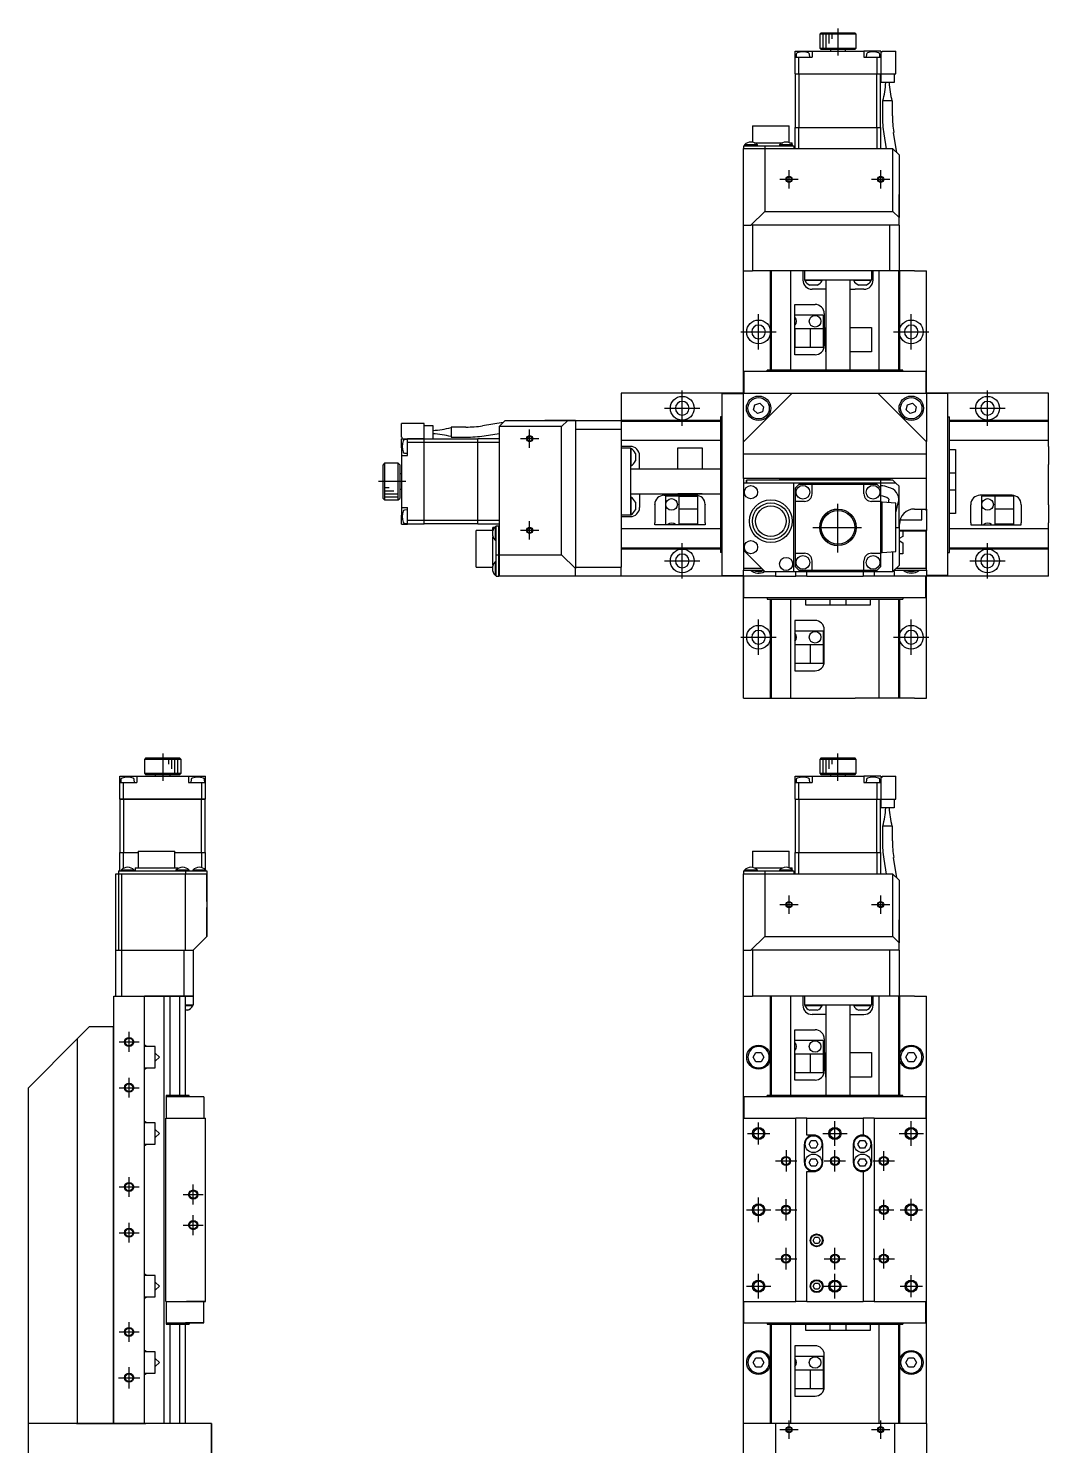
# Model space of a CAD drawing. Extents: x -1 to 927, y -8 to 772.
# Drawn here: x 118 to 452.2, y 307.8 to 772 of the extents above; entities that cross this region are included whole.
import ezdxf

# ---------------------------------------------------------------- set-up
doc = ezdxf.new("R2010")
doc.units = 0
doc.header["$LTSCALE"] = 0.5
doc.linetypes.add('CENTER', pattern=[50.8, 31.75, -6.35, 6.35, -6.35])
for name, color, linetype in [('MSM_CENTER', 1, 'CENTER'), ('MSM_CONTINUOUS', 7, 'CONTINUOUS'), ('MSM_NARROW', 5, 'CONTINUOUS')]:
    doc.layers.add(name, color=color, linetype=linetype)

msp = doc.modelspace()

# ---------------------------------------------------------------- linework, layer by layer
at = {"layer": 'MSM_CENTER'}
for p, q in [((383.17, 772.04), (383.17, 763.14)), ((367.17, 719.59), (367.17, 725.59)), ((397.17, 719.59), (397.17, 725.59)), ((364.17, 722.59), (370.17, 722.59)), ((394.17, 722.59), (400.17, 722.59)), ((357.17, 666.79), (357.17, 678.39)), ((407.17, 666.79), (407.17, 678.39)), ((351.37, 672.59), (362.97, 672.59)), ((401.37, 672.59), (412.97, 672.59)), ((332.17, 641.79), (332.17, 653.39)), ((432.17, 641.79), (432.17, 653.39)), ((326.37, 647.59), (337.97, 647.59)), ((426.37, 647.59), (437.97, 647.59)), ((285.17, 637.59), (279.17, 637.59)), ((282.17, 634.59), (282.17, 640.59)), ((241.62, 623.59), (232.72, 623.59)), ((383.17, 600.39), (383.17, 616.79)), ((282.17, 604.59), (282.17, 610.59)), ((374.97, 608.59), (391.37, 608.59)), ((285.17, 607.59), (279.17, 607.59)), ((332.17, 591.79), (332.17, 603.39)), ((432.17, 591.79), (432.17, 603.39)), ((326.37, 597.59), (337.97, 597.59)), ((426.37, 597.59), (437.97, 597.59)), ((357.17, 566.79), (357.17, 578.39)), ((407.17, 566.79), (407.17, 578.39)), ((351.37, 572.59), (362.97, 572.59)), ((401.37, 572.59), (412.97, 572.59)), ((162, 534.49), (162, 525.59)), ((383.17, 525.59), (383.17, 534.49)), ((367.17, 482.04), (367.17, 488.04)), ((397.17, 482.04), (397.17, 488.04)), ((364.17, 485.04), (370.17, 485.04)), ((394.17, 485.04), (400.17, 485.04)), ((151, 436.79), (151, 443.29)), ((147.75, 440.04), (154.25, 440.04)), ((151, 421.79), (151, 428.29)), ((147.75, 425.04), (154.25, 425.04)), ((357.17, 406.39), (357.17, 413.69)), ((382.17, 406.04), (382.17, 414.04)), ((407.17, 406.04), (407.17, 414.04)), ((353.52, 410.04), (360.82, 410.04)), ((378.17, 410.04), (386.17, 410.04)), ((403.17, 410.04), (411.17, 410.04)), ((366.17, 404.54), (366.17, 397.54)), ((382.17, 397.54), (382.17, 404.54)), ((398.17, 397.79), (398.17, 404.29)), ((362.67, 401.04), (369.67, 401.04)), ((378.67, 401.04), (385.67, 401.04)), ((394.67, 401.04), (401.67, 401.04)), ((151, 389.29), (151, 395.79)), ((147.75, 392.54), (154.25, 392.54)), ((168.75, 390.04), (175.25, 390.04)), ((172, 386.79), (172, 393.29)), ((357.17, 381.04), (357.17, 389.04)), ((366.17, 381.54), (366.17, 388.54)), ((398.17, 381.79), (398.17, 388.29)), ((407.17, 381.39), (407.17, 388.69)), ((151, 374.29), (151, 380.79)), ((172, 376.79), (172, 383.29)), ((353.17, 385.04), (361.17, 385.04)), ((362.67, 385.04), (369.67, 385.04)), ((394.92, 385.04), (401.42, 385.04)), ((403.52, 385.04), (410.82, 385.04)), ((147.75, 377.54), (154.25, 377.54)), ((168.75, 380.04), (175.25, 380.04)), ((366.17, 365.54), (366.17, 372.54)), ((382.17, 365.54), (382.17, 372.54)), ((398.17, 365.79), (398.17, 372.29)), ((362.67, 369.04), (369.67, 369.04)), ((378.67, 369.04), (385.67, 369.04)), ((394.67, 369.04), (401.67, 369.04)), ((357.17, 356.04), (357.17, 364.04)), ((382.17, 356.04), (382.17, 364.04)), ((407.17, 356.39), (407.17, 363.69)), ((353.17, 360.04), (361.17, 360.04)), ((378.17, 360.04), (386.17, 360.04)), ((403.52, 360.04), (410.82, 360.04)), ((151, 341.79), (151, 348.29)), ((147.75, 345.04), (154.25, 345.04)), ((147.5, 330.04), (154.5, 330.04)), ((151, 326.54), (151, 333.54)), ((367.17, 310.04), (367.17, 316.04)), ((397.17, 310.04), (397.17, 316.04)), ((364.17, 313.04), (370.17, 313.04)), ((394.17, 313.04), (400.17, 313.04))]:
    msp.add_line(p, q, dxfattribs=at)
at = {"layer": 'MSM_CONTINUOUS'}
for p, q in [((377.67, 770.59), (377.17, 770.09)), ((389.17, 770.09), (377.17, 770.09)), ((377.17, 770.09), (377.17, 765.59)), ((377.67, 770.59), (388.67, 770.59)), ((389.17, 770.09), (388.67, 770.59)), ((389.17, 765.59), (389.17, 770.09)), ((369.17, 757.09), (369.17, 764.59)), ((369.17, 764.59), (374.67, 764.59)), ((369.17, 762.59), (374.67, 762.59)), ((369.5, 763.57), (369.42, 762.59)), ((370.37, 757.09), (370.37, 762.59)), ((373.92, 762.59), (373.83, 763.57)), ((374.67, 764.59), (374.67, 762.59)), ((374.67, 764.59), (391.67, 764.59)), ((377.17, 765.59), (389.17, 765.59)), ((377.17, 765.59), (377.67, 765.09)), ((388.67, 765.09), (377.67, 765.09)), ((380.67, 765.09), (380.67, 764.59)), ((385.67, 764.59), (385.67, 765.09)), ((388.67, 765.09), (389.17, 765.59)), ((391.67, 764.59), (391.67, 762.59)), ((397.17, 764.59), (391.67, 764.59)), ((391.67, 762.59), (397.17, 762.59)), ((392.5, 763.57), (392.42, 762.59)), ((395.97, 757.09), (395.97, 762.59)), ((396.92, 762.59), (396.83, 763.57)), ((397.17, 764.59), (397.17, 754.29)), ((397.17, 764.29), (397.67, 764.29)), ((397.67, 764.59), (397.67, 764.29)), ((397.67, 764.59), (402.17, 764.59)), ((402.17, 757.09), (402.17, 764.59)), ((369.17, 757.09), (370.37, 757.09)), ((369.27, 739.59), (369.27, 757.09)), ((370.37, 757.09), (395.97, 757.09)), ((370.41, 739.59), (370.41, 757.09)), ((395.92, 739.59), (395.92, 757.09)), ((395.97, 757.09), (402.17, 757.09)), ((397.07, 739.59), (397.07, 757.09)), ((401.57, 757.09), (401.57, 754.29)), ((401.57, 754.29), (397.17, 754.29)), ((401.02, 748.29), (397.72, 748.29)), ((397.72, 748.29), (397.72, 743.42)), ((401.02, 743.42), (401.02, 748.29)), ((355.17, 740.09), (367.17, 740.09)), ((355.17, 740.09), (355.17, 734.74)), ((367.17, 734.61), (367.17, 740.09)), ((369.17, 732.59), (369.17, 739.59)), ((369.17, 739.59), (370.37, 739.59)), ((370.37, 732.59), (370.37, 739.59)), ((370.37, 739.59), (395.97, 739.59)), ((395.97, 732.59), (395.97, 739.59)), ((395.97, 739.59), (397.17, 739.59)), ((397.17, 732.69), (397.17, 739.59)), ((352.17, 733.59), (352.17, 732.69)), ((352.17, 733.59), (359.17, 733.59)), ((356.82, 733.88), (352.52, 733.88)), ((352.52, 733.88), (352.52, 733.59)), ((355.74, 734.59), (365.09, 734.59)), ((356.82, 733.59), (356.82, 733.88)), ((359.17, 733.59), (368.67, 733.59)), ((359.17, 733.59), (359.17, 732.69)), ((368.32, 733.88), (364.02, 733.88)), ((364.02, 733.88), (364.02, 733.59)), ((367.24, 734.59), (368.17, 734.59)), ((368.17, 734.02), (368.17, 734.59)), ((368.32, 733.59), (368.32, 733.88)), ((368.67, 733.59), (368.67, 732.69)), ((398.14, 737.45), (398.91, 732.59)), ((402.46, 731.29), (401.4, 737.97)), ((352.27, 732.59), (352.17, 732.69)), ((352.17, 732.69), (359.17, 732.69)), ((352.17, 707.59), (352.17, 732.59)), ((359.17, 732.59), (352.17, 732.59)), ((359.17, 732.69), (368.67, 732.69)), ((359.21, 732.59), (359.17, 732.69)), ((359.17, 732.59), (359.17, 712.09)), ((401.17, 732.59), (359.17, 732.59)), ((368.67, 732.69), (368.57, 732.59)), ((397.17, 732.69), (397.07, 732.59)), ((403.17, 730.59), (401.17, 732.59)), ((401.17, 712.09), (401.17, 732.59)), ((403.17, 730.59), (403.17, 710.09)), ((403.17, 730.59), (403.17, 717.59)), ((403.17, 707.59), (403.17, 717.59)), ((354.67, 707.59), (359.17, 712.09)), ((359.17, 712.09), (401.17, 712.09)), ((401.17, 712.09), (403.17, 710.09)), ((352.17, 692.59), (352.17, 707.59)), ((352.17, 707.59), (354.67, 707.59)), ((383.17, 707.59), (354.67, 707.59)), ((383.17, 707.59), (355.17, 707.59)), ((355.17, 707.59), (355.17, 692.59)), ((403.17, 707.59), (383.17, 707.59)), ((400.17, 707.59), (383.17, 707.59)), ((400.17, 692.59), (400.17, 707.59)), ((403.17, 707.59), (403.17, 692.59)), ((352.17, 652.59), (352.17, 692.59)), ((352.17, 692.59), (355.17, 692.59)), ((400.17, 692.59), (355.17, 692.59)), ((361.07, 660.09), (361.07, 692.59)), ((361.37, 660.09), (361.37, 692.59)), ((367.72, 660.09), (367.72, 692.59)), ((371.67, 692.59), (371.67, 689.59)), ((372.17, 692.59), (372.17, 689.59)), ((394.17, 692.59), (394.17, 689.59)), ((394.67, 689.59), (394.67, 692.59)), ((396.61, 660.09), (396.61, 692.59)), ((408.27, 692.59), (400.17, 692.59)), ((402.97, 692.59), (402.97, 660.09)), ((403.27, 692.59), (403.27, 660.09)), ((408.27, 692.59), (412.17, 692.59)), ((412.17, 652.59), (412.17, 692.59)), ((394.17, 689.59), (372.17, 689.59)), ((372.32, 689.59), (372.32, 689.39)), ((378.02, 689.39), (372.32, 689.39)), ((376.39, 687.94), (373.95, 687.94)), ((378.02, 689.39), (378.02, 689.59)), ((379.17, 689.59), (379.17, 660.09)), ((387.17, 660.09), (387.17, 689.59)), ((388.32, 689.59), (388.32, 689.39)), ((394.02, 689.39), (388.32, 689.39)), ((392.39, 687.94), (389.95, 687.94)), ((394.02, 689.39), (394.02, 689.59)), ((379.17, 686.59), (374.67, 686.59)), ((387.17, 686.59), (388.76, 686.59)), ((391.67, 686.59), (388.76, 686.59)), ((369.04, 681.59), (375.67, 681.59)), ((369.04, 665.09), (369.04, 681.59)), ((378.37, 678.09), (369.04, 678.09)), ((378.37, 678.09), (378.37, 667.59)), ((378.67, 678.59), (378.67, 668.09)), ((378.37, 673.59), (369.04, 673.59)), ((369.17, 667.59), (369.17, 673.59)), ((374.17, 667.59), (374.17, 673.59)), ((379.17, 666.09), (379.17, 674.09)), ((387.17, 674.09), (394.17, 674.09)), ((394.17, 674.09), (394.17, 666.09)), ((369.04, 667.59), (378.37, 667.59)), ((375.67, 665.09), (369.04, 665.09)), ((394.17, 666.09), (387.17, 666.09)), ((352.37, 659.59), (352.37, 652.59)), ((411.97, 659.59), (352.37, 659.59)), ((404.37, 660.09), (359.97, 660.09)), ((359.97, 659.59), (359.97, 660.09)), ((404.37, 659.59), (404.37, 660.09)), ((411.97, 659.59), (411.97, 652.59)), ((312.17, 652.59), (312.17, 640.59)), ((352.17, 652.59), (312.17, 652.59)), ((345.17, 652.39), (345.17, 592.79)), ((345.17, 652.39), (352.17, 652.39)), ((352.17, 636.59), (368.17, 652.59)), ((352.17, 636.79), (352.17, 652.59)), ((352.17, 652.59), (368.17, 652.59)), ((368.17, 652.59), (396.17, 652.59)), ((396.17, 652.59), (412.17, 636.59)), ((396.17, 652.59), (412.17, 652.59)), ((412.17, 652.59), (412.17, 636.69)), ((452.17, 652.59), (412.17, 652.59)), ((419.17, 652.39), (412.17, 652.39)), ((419.17, 592.79), (419.17, 652.39)), ((452.17, 635.09), (452.17, 652.59)), ((355.51, 647.09), (355.9, 648.77)), ((356.77, 645.9), (355.51, 647.09)), ((355.9, 648.77), (357.56, 649.27)), ((358.43, 646.4), (356.77, 645.9)), ((357.56, 649.27), (358.82, 648.09)), ((358.82, 648.09), (358.43, 646.4)), ((405.51, 647.09), (405.9, 648.77)), ((406.77, 645.9), (405.51, 647.09)), ((405.9, 648.77), (407.56, 649.27)), ((408.43, 646.4), (406.77, 645.9)), ((407.56, 649.27), (408.82, 648.09)), ((408.82, 648.09), (408.43, 646.4)), ((247.67, 642.59), (240.17, 642.59)), ((240.17, 638.09), (240.17, 642.59)), ((247.67, 642.59), (240.17, 642.59)), ((247.67, 636.39), (247.67, 642.59)), ((247.67, 641.99), (250.47, 641.99)), ((250.47, 641.99), (250.47, 637.59)), ((256.47, 641.44), (256.47, 638.14)), ((261.33, 641.44), (256.47, 641.44)), ((273.46, 642.88), (266.78, 641.82)), ((274.17, 643.59), (272.17, 641.59)), ((292.67, 641.59), (272.17, 641.59)), ((272.17, 641.59), (272.17, 599.59)), ((274.17, 643.59), (294.67, 643.59)), ((274.17, 643.59), (287.17, 643.59)), ((297.17, 643.59), (287.17, 643.59)), ((292.67, 641.59), (294.67, 643.59)), ((292.67, 599.59), (292.67, 641.59)), ((294.67, 643.59), (297.17, 643.59)), ((297.17, 643.59), (297.17, 623.59)), ((297.17, 643.59), (312.17, 643.59)), ((312.17, 643.69), (344.67, 643.69)), ((312.17, 643.39), (344.67, 643.39)), ((344.67, 644.79), (344.67, 600.39)), ((345.17, 644.79), (344.67, 644.79)), ((419.17, 644.79), (419.67, 644.79)), ((419.67, 600.39), (419.67, 644.79)), ((419.67, 643.69), (452.17, 643.69)), ((419.67, 643.39), (452.17, 643.39)), ((240.17, 638.09), (240.47, 638.09)), ((240.17, 637.59), (247.67, 637.59)), ((240.17, 634.59), (240.17, 637.59)), ((240.47, 637.59), (240.47, 638.09)), ((242.17, 637.34), (241.18, 637.25)), ((247.67, 637.59), (242.17, 637.59)), ((242.17, 636.39), (242.17, 637.59)), ((247.67, 636.39), (242.17, 636.39)), ((242.17, 632.09), (242.17, 636.39)), ((247.67, 637.59), (250.47, 637.59)), ((265.17, 637.49), (247.67, 637.49)), ((265.17, 637.49), (247.67, 637.49)), ((247.67, 610.79), (247.67, 636.39)), ((265.17, 636.34), (247.67, 636.34)), ((256.47, 638.14), (261.33, 638.14)), ((272.07, 637.59), (265.17, 637.59)), ((265.17, 636.39), (265.17, 637.59)), ((272.07, 637.59), (265.17, 637.59)), ((272.17, 636.39), (265.17, 636.39)), ((265.17, 610.79), (265.17, 636.39)), ((267.3, 638.56), (272.17, 639.33)), ((272.17, 637.49), (272.07, 637.59)), ((272.07, 637.59), (272.17, 637.49)), ((297.17, 640.59), (297.17, 623.59)), ((312.17, 640.59), (297.17, 640.59)), ((312.17, 640.59), (312.17, 595.59)), ((344.67, 637.03), (312.17, 637.03)), ((352.17, 636.79), (352.27, 636.79)), ((352.17, 624.59), (352.17, 636.79)), ((352.27, 636.79), (352.27, 636.69)), ((412.17, 636.69), (412.07, 636.69)), ((412.17, 624.59), (412.17, 636.69)), ((452.17, 637.03), (419.67, 637.03)), ((240.17, 634.59), (240.17, 632.09)), ((240.17, 632.09), (242.17, 632.09)), ((240.17, 632.09), (240.17, 612.59)), ((241.18, 632.92), (242.17, 632.84)), ((315.17, 635.09), (312.17, 635.09)), ((312.17, 634.59), (315.17, 634.59)), ((315.17, 634.59), (315.17, 612.59)), ((315.37, 634.44), (315.17, 634.44)), ((315.37, 634.44), (315.37, 628.74)), ((316.82, 632.81), (316.82, 630.37)), ((318.17, 627.59), (318.17, 632.09)), ((330.67, 634.59), (338.67, 634.59)), ((330.67, 627.59), (330.67, 634.59)), ((338.67, 634.59), (338.67, 627.59)), ((412.17, 632.59), (352.17, 632.59)), ((419.67, 634.09), (421.67, 634.09)), ((421.67, 634.09), (421.67, 626.29)), ((452.17, 635.09), (452.17, 629.18)), ((234.67, 629.59), (234.17, 629.09)), ((234.17, 618.09), (234.17, 629.09)), ((239.17, 629.59), (234.67, 629.59)), ((234.67, 629.59), (234.67, 617.59)), ((239.67, 629.09), (239.17, 629.59)), ((239.17, 617.59), (239.17, 629.59)), ((239.67, 629.09), (239.67, 618.09)), ((315.17, 628.74), (315.37, 628.74)), ((344.67, 627.59), (315.17, 627.59)), ((452.17, 615.99), (452.17, 629.18)), ((240.17, 626.09), (239.67, 626.09)), ((297.17, 623.59), (297.17, 595.09)), ((297.17, 623.59), (297.17, 595.59)), ((352.17, 624.69), (352.27, 624.59)), ((352.17, 624.59), (352.17, 623.09)), ((412.17, 624.59), (352.17, 624.59)), ((352.17, 624.59), (352.17, 623.09)), ((352.17, 623.09), (352.17, 601.09)), ((402.17, 623.09), (352.17, 623.09)), ((353.17, 624.09), (353.17, 623.09)), ((353.17, 623.09), (353.17, 624.09)), ((401.17, 624.09), (353.17, 624.09)), ((353.17, 623.19), (397.17, 623.19)), ((364.17, 624.29), (364.17, 624.59)), ((400.17, 624.29), (364.17, 624.29)), ((368.67, 594.09), (368.67, 623.09)), ((370.37, 622.59), (369.17, 621.39)), ((395.97, 622.59), (370.37, 622.59)), ((374.67, 619.59), (374.67, 622.59)), ((391.67, 619.59), (391.67, 622.59)), ((397.17, 621.39), (395.97, 622.59)), ((397.17, 623.19), (397.07, 623.09)), ((397.17, 623.19), (397.17, 624.09)), ((397.17, 621.39), (397.17, 623.09)), ((400.17, 624.59), (400.17, 624.29)), ((400.17, 624.59), (400.17, 624.29)), ((402.17, 623.09), (401.17, 624.09)), ((403.17, 622.09), (402.17, 623.09)), ((403.17, 608.59), (403.17, 622.09)), ((412.07, 624.59), (412.17, 624.69)), ((412.17, 614.59), (412.17, 624.59)), ((421.67, 626.29), (419.67, 626.29)), ((421.67, 626.29), (421.67, 613.09)), ((234.17, 618.09), (234.67, 617.59)), ((234.67, 617.59), (239.17, 617.59)), ((239.17, 617.59), (239.67, 618.09)), ((239.67, 621.09), (240.17, 621.09)), ((315.17, 619.59), (344.67, 619.59)), ((315.37, 618.44), (315.17, 618.44)), ((315.37, 618.44), (315.37, 612.74)), ((318.17, 619.59), (318.17, 615.09)), ((326.17, 619.09), (336.67, 619.09)), ((326.67, 618.79), (326.67, 609.46)), ((331.17, 618.79), (326.67, 618.79)), ((338.67, 619.59), (330.67, 619.59)), ((331.17, 614.59), (331.17, 618.79)), ((331.17, 618.79), (337.17, 618.79)), ((337.17, 618.79), (337.17, 614.59)), ((369.17, 621.39), (369.17, 595.79)), ((397.17, 595.79), (397.17, 621.39)), ((399.82, 617.79), (399.56, 616.67)), ((399.7, 617.95), (399.78, 617.85)), ((399.78, 617.85), (399.82, 617.78)), ((419.67, 620.88), (421.67, 620.88)), ((440.17, 619.09), (429.67, 619.09)), ((430.17, 618.79), (430.17, 609.46)), ((440.67, 618.79), (430.17, 618.79)), ((434.67, 614.59), (434.67, 618.79)), ((440.67, 618.79), (440.67, 614.59)), ((240.17, 615.09), (242.17, 615.09)), ((242.17, 614.34), (241.18, 614.25)), ((242.17, 610.79), (242.17, 615.09)), ((316.82, 616.81), (316.82, 614.37)), ((323.17, 615.99), (323.17, 616.09)), ((323.17, 615.99), (323.17, 610.09)), ((337.17, 614.59), (331.17, 614.59)), ((331.17, 609.59), (331.17, 614.59)), ((337.17, 614.59), (337.17, 609.59)), ((339.67, 616.09), (339.67, 615.99)), ((339.67, 610.09), (339.67, 615.99)), ((372.17, 617.09), (369.17, 617.09)), ((397.17, 617.09), (394.17, 617.09)), ((397.67, 616.8), (397.17, 616.84)), ((397.67, 600.37), (397.67, 616.8)), ((402.17, 616.49), (397.67, 616.8)), ((402.17, 613.32), (403.03, 617.04)), ((402.17, 600.69), (402.17, 616.49)), ((408.27, 614.59), (412.17, 614.59)), ((410.67, 611.09), (410.67, 614.59)), ((412.07, 614.09), (412.07, 614.59)), ((412.17, 614.09), (412.07, 614.09)), ((412.17, 614.59), (412.17, 607.59)), ((421.67, 613.09), (419.67, 613.09)), ((426.67, 616.09), (426.67, 615.99)), ((426.67, 610.09), (426.67, 615.99)), ((440.67, 614.59), (434.67, 614.59)), ((434.67, 609.59), (434.67, 614.59)), ((440.67, 614.59), (440.67, 609.59)), ((443.17, 615.99), (443.17, 616.09)), ((443.17, 615.99), (443.17, 610.09)), ((452.17, 615.99), (452.17, 610.09)), ((240.17, 609.59), (240.17, 612.59)), ((240.17, 609.59), (242.17, 609.59)), ((241.18, 609.92), (242.17, 609.84)), ((242.17, 609.59), (242.17, 610.79)), ((247.67, 610.79), (242.17, 610.79)), ((247.67, 609.59), (242.17, 609.59)), ((265.17, 610.83), (247.67, 610.83)), ((247.67, 609.59), (247.67, 610.79)), ((265.17, 609.69), (247.67, 609.69)), ((265.17, 609.59), (265.17, 610.79)), ((272.17, 610.79), (265.17, 610.79)), ((272.17, 609.59), (265.17, 609.59)), ((270.17, 607.66), (270.17, 608.59)), ((270.73, 608.59), (270.17, 608.59)), ((271.17, 608.74), (270.87, 608.74)), ((270.87, 608.74), (270.87, 604.44)), ((271.17, 592.59), (271.17, 609.09)), ((271.17, 609.09), (272.07, 609.09)), ((271.17, 609.09), (272.07, 609.09)), ((272.07, 592.59), (272.07, 609.09)), ((272.07, 609.09), (272.17, 608.99)), ((272.17, 608.99), (272.07, 609.09)), ((315.17, 612.59), (312.17, 612.59)), ((312.17, 612.09), (315.17, 612.09)), ((315.17, 612.74), (315.37, 612.74)), ((323.17, 609.46), (323.17, 610.09)), ((339.67, 609.46), (323.17, 609.46)), ((331.17, 609.59), (331.17, 609.46)), ((337.17, 609.59), (331.17, 609.59)), ((337.17, 609.46), (337.17, 609.59)), ((339.67, 610.09), (339.67, 609.46)), ((402.17, 608.59), (403.17, 608.59)), ((403.17, 608.59), (403.17, 596.09)), ((403.27, 608.09), (403.27, 609.59)), ((403.67, 611.55), (403.67, 611.09)), ((403.67, 611.09), (410.67, 611.09)), ((426.67, 610.09), (426.67, 609.46)), ((426.67, 609.46), (443.17, 609.46)), ((434.67, 609.59), (434.67, 609.46)), ((440.67, 609.59), (434.67, 609.59)), ((440.67, 609.46), (440.67, 609.59)), ((443.17, 609.46), (443.17, 610.09)), ((452.17, 592.59), (452.17, 610.09)), ((270.14, 607.59), (264.67, 607.59)), ((264.67, 595.59), (264.67, 607.59)), ((270.17, 596.16), (270.17, 605.51)), ((270.87, 604.44), (271.17, 604.44)), ((344.67, 608.14), (312.17, 608.14)), ((403.27, 608.09), (403.17, 608.09)), ((403.17, 607.49), (411.97, 607.49)), ((404.37, 605.61), (403.17, 604.92)), ((403.17, 604.25), (404.37, 603.56)), ((412.17, 607.59), (403.57, 607.59)), ((403.57, 607.59), (403.57, 607.49)), ((403.57, 607.59), (403.57, 607.49)), ((404.37, 607.49), (404.37, 605.61)), ((404.37, 603.56), (404.37, 599.89)), ((411.97, 607.49), (411.97, 595.09)), ((412.17, 594.59), (412.17, 607.59)), ((452.17, 608.14), (419.67, 608.14)), ((271.17, 599.59), (272.07, 599.59)), ((272.17, 599.63), (272.07, 599.59)), ((272.17, 599.59), (272.17, 592.59)), ((272.17, 599.59), (292.67, 599.59)), ((297.17, 595.09), (292.67, 599.59)), ((344.67, 601.79), (312.17, 601.79)), ((344.67, 601.49), (312.17, 601.49)), ((345.17, 600.39), (344.67, 600.39)), ((352.17, 601.09), (359.17, 594.09)), ((352.17, 601.09), (352.17, 594.59)), ((352.17, 601.09), (352.17, 600.09)), ((352.37, 595.09), (352.37, 600.89)), ((369.17, 600.09), (372.17, 600.09)), ((394.17, 600.09), (397.17, 600.09)), ((397.17, 600.34), (397.67, 600.37)), ((397.67, 600.37), (402.17, 600.69)), ((401.17, 594.09), (401.17, 600.62)), ((404.37, 599.89), (403.17, 599.89)), ((419.17, 600.39), (419.67, 600.39)), ((452.17, 601.79), (419.67, 601.79)), ((452.17, 601.49), (419.67, 601.49)), ((264.67, 595.59), (270.01, 595.59)), ((271.17, 597.24), (270.87, 597.24)), ((270.87, 597.24), (270.87, 592.94)), ((297.17, 595.59), (312.17, 595.59)), ((297.17, 592.59), (297.17, 595.09)), ((312.17, 592.59), (312.17, 595.59)), ((352.17, 597.09), (352.17, 594.59)), ((352.17, 594.59), (358.67, 594.59)), ((352.17, 592.59), (352.17, 594.59)), ((358.17, 595.09), (352.37, 595.09)), ((369.17, 595.79), (370.37, 594.59)), ((370.37, 594.59), (395.97, 594.59)), ((374.67, 594.59), (374.67, 597.59)), ((391.67, 594.59), (391.67, 597.59)), ((395.97, 594.59), (397.17, 595.79)), ((403.17, 596.09), (401.17, 594.09)), ((401.67, 594.59), (412.17, 594.59)), ((411.97, 595.09), (402.17, 595.09)), ((412.17, 594.59), (412.17, 592.59)), ((270.87, 592.94), (271.17, 592.94)), ((271.17, 592.59), (272.07, 592.59)), ((272.17, 592.69), (272.07, 592.59)), ((297.17, 592.59), (272.17, 592.59)), ((312.17, 592.59), (297.17, 592.59)), ((352.17, 592.59), (312.17, 592.59)), ((345.17, 592.79), (352.17, 592.79)), ((362.67, 592.59), (352.17, 592.59)), ((352.17, 552.59), (352.17, 592.59)), ((352.37, 585.59), (352.37, 592.59)), ((359.17, 594.09), (401.17, 594.09)), ((362.67, 594.09), (362.67, 592.59)), ((362.67, 592.59), (369.37, 592.59)), ((369.37, 592.59), (369.37, 594.09)), ((372.97, 592.59), (369.37, 592.59)), ((372.97, 592.59), (372.97, 594.09)), ((372.97, 592.59), (391.37, 592.59)), ((391.37, 594.09), (391.37, 592.59)), ((401.67, 592.59), (391.37, 592.59)), ((394.97, 594.09), (394.97, 592.59)), ((401.67, 594.09), (401.17, 594.09)), ((401.67, 592.59), (401.67, 594.09)), ((412.17, 592.59), (401.67, 592.59)), ((411.97, 585.59), (411.97, 592.59)), ((419.17, 592.79), (412.17, 592.79)), ((412.17, 552.59), (412.17, 592.59)), ((452.17, 592.59), (412.17, 592.59)), ((352.37, 585.59), (411.97, 585.59)), ((359.97, 585.59), (359.97, 585.09)), ((359.97, 585.09), (404.37, 585.09)), ((361.07, 552.59), (361.07, 585.09)), ((361.37, 552.59), (361.37, 585.09)), ((367.72, 552.59), (367.72, 585.09)), ((372.67, 583.09), (372.67, 585.09)), ((380.46, 585.09), (380.46, 583.09)), ((385.87, 583.09), (385.87, 585.09)), ((393.67, 585.09), (393.67, 583.09)), ((396.61, 552.59), (396.61, 585.09)), ((402.97, 585.09), (402.97, 552.59)), ((403.27, 585.09), (403.27, 552.59)), ((404.37, 585.59), (404.37, 585.09)), ((385.87, 583.09), (372.67, 583.09)), ((393.67, 583.09), (385.87, 583.09)), ((375.67, 578.09), (369.04, 578.09)), ((369.04, 578.09), (369.04, 561.59)), ((378.37, 574.59), (369.04, 574.59)), ((378.37, 574.59), (378.37, 564.09)), ((378.67, 564.59), (378.67, 575.09)), ((378.37, 570.09), (369.04, 570.09)), ((369.17, 564.09), (369.17, 570.09)), ((374.17, 564.09), (374.17, 570.09)), ((369.04, 564.09), (378.37, 564.09)), ((369.04, 561.59), (375.67, 561.59)), ((352.17, 552.59), (361.37, 552.59)), ((361.37, 552.59), (367.72, 552.59)), ((367.72, 552.59), (375.57, 552.59)), ((375.57, 552.59), (388.76, 552.59)), ((408.27, 552.59), (388.76, 552.59)), ((408.27, 552.59), (412.17, 552.59)), ((156.5, 533.04), (156, 532.54)), ((156, 532.54), (156, 528.04)), ((168, 532.54), (156, 532.54)), ((156.5, 533.04), (167.5, 533.04)), ((168, 532.54), (167.5, 533.04)), ((168, 528.04), (168, 532.54)), ((377.67, 533.04), (377.17, 532.54)), ((389.17, 532.54), (377.17, 532.54)), ((377.17, 532.54), (377.17, 528.04)), ((377.67, 533.04), (388.67, 533.04)), ((389.17, 532.54), (388.67, 533.04)), ((389.17, 528.04), (389.17, 532.54)), ((148, 527.04), (176, 527.04)), ((148, 519.54), (148, 527.04)), ((148, 525.04), (153.5, 525.04)), ((148.34, 526.03), (148.25, 525.04)), ((149.2, 519.54), (149.2, 525.04)), ((152.75, 525.04), (152.66, 526.03)), ((153.5, 527.04), (153.5, 525.04)), ((156, 528.04), (156.5, 527.54)), ((156, 528.04), (168, 528.04)), ((167.5, 527.54), (156.5, 527.54)), ((159.5, 527.54), (159.5, 527.04)), ((164.5, 527.04), (164.5, 527.54)), ((167.5, 527.54), (168, 528.04)), ((170.5, 527.04), (170.5, 525.04)), ((170.5, 525.04), (176, 525.04)), ((171.34, 526.03), (171.25, 525.04)), ((174.8, 519.54), (174.8, 525.04)), ((175.75, 525.04), (175.66, 526.03)), ((176, 519.54), (176, 527.04)), ((176, 519.54), (176, 525.04)), ((369.17, 527.04), (374.67, 527.04)), ((369.17, 519.54), (369.17, 527.04)), ((369.17, 525.04), (374.67, 525.04)), ((369.5, 526.03), (369.42, 525.04)), ((370.37, 519.54), (370.37, 525.04)), ((373.92, 525.04), (373.83, 526.03)), ((374.67, 527.04), (391.67, 527.04)), ((374.67, 527.04), (374.67, 525.04)), ((377.17, 528.04), (389.17, 528.04)), ((377.17, 528.04), (377.67, 527.54)), ((388.67, 527.54), (377.67, 527.54)), ((380.67, 527.54), (380.67, 527.04)), ((385.67, 527.04), (385.67, 527.54)), ((388.67, 527.54), (389.17, 528.04)), ((397.17, 527.04), (391.67, 527.04)), ((391.67, 527.04), (391.67, 525.04)), ((391.67, 525.04), (397.17, 525.04)), ((392.5, 526.03), (392.42, 525.04)), ((395.97, 519.54), (395.97, 525.04)), ((396.92, 525.04), (396.83, 526.03)), ((397.17, 527.04), (397.17, 516.74)), ((397.17, 526.74), (397.67, 526.74)), ((397.67, 527.04), (402.17, 527.04)), ((397.67, 527.04), (397.67, 526.74)), ((402.17, 519.54), (402.17, 527.04)), ((176, 519.54), (148, 519.54)), ((148, 519.54), (176, 519.54)), ((148.1, 502.04), (148.1, 519.54)), ((149.24, 502.04), (149.24, 519.54)), ((174.76, 502.04), (174.76, 519.54)), ((175.9, 502.04), (175.9, 519.54)), ((175.9, 502.04), (175.9, 519.54)), ((369.17, 519.54), (370.37, 519.54)), ((369.27, 502.04), (369.27, 519.54)), ((370.37, 519.54), (395.97, 519.54)), ((370.41, 502.04), (370.41, 519.54)), ((395.92, 502.04), (395.92, 519.54)), ((395.97, 519.54), (402.17, 519.54)), ((397.07, 502.04), (397.07, 519.54)), ((401.57, 516.74), (397.17, 516.74)), ((401.57, 519.54), (401.57, 516.74)), ((401.02, 510.74), (397.72, 510.74)), ((397.72, 510.74), (397.72, 505.88)), ((401.02, 505.88), (401.02, 510.74)), ((148, 496.04), (148, 502.04)), ((148, 502.04), (154, 502.04)), ((149.2, 496.95), (149.2, 502.04)), ((154, 502.54), (166, 502.54)), ((154, 502.54), (154, 497.04)), ((166, 497.04), (166, 502.54)), ((166, 502.04), (176, 502.04)), ((174.8, 497.14), (174.8, 502.04)), ((176, 496.48), (176, 502.04)), ((176, 496.48), (176, 502.04)), ((355.17, 502.54), (367.17, 502.54)), ((355.17, 502.54), (355.17, 497.2)), ((367.17, 497.07), (367.17, 502.54)), ((369.17, 495.04), (369.17, 502.04)), ((369.17, 502.04), (370.37, 502.04)), ((370.37, 495.04), (370.37, 502.04)), ((370.37, 502.04), (395.97, 502.04)), ((395.97, 495.04), (395.97, 502.04)), ((395.97, 502.04), (397.17, 502.04)), ((397.17, 495.14), (397.17, 502.04)), ((153, 497.04), (167, 497.04)), ((153, 497.04), (153, 496.04)), ((167, 496.84), (167, 497.04)), ((355.74, 497.04), (365.09, 497.04)), ((367.24, 497.04), (368.17, 497.04)), ((368.17, 496.48), (368.17, 497.04)), ((398.14, 499.91), (398.91, 495.04)), ((402.46, 493.75), (401.4, 500.43)), ((147.4, 495.04), (146.5, 495.04)), ((146.5, 495.04), (146.5, 455.04)), ((147.4, 495.04), (147.5, 494.94)), ((147.5, 496.04), (176.5, 496.04)), ((147.5, 496.04), (147.5, 495.14)), ((147.5, 495.14), (147.6, 495.04)), ((147.5, 495.14), (176.5, 495.14)), ((147.5, 495.14), (147.6, 495.04)), ((176.5, 495.04), (147.5, 495.04)), ((147.5, 495.04), (147.5, 470.04)), ((152.65, 496.34), (148.35, 496.34)), ((148.35, 496.34), (148.35, 496.04)), ((148.5, 495.04), (148.5, 455.04)), ((152.65, 496.04), (152.65, 496.34)), ((170.65, 496.34), (166.35, 496.34)), ((166.35, 496.34), (166.35, 496.04)), ((169.46, 495.04), (169.5, 495.14)), ((169.5, 496.04), (169.5, 495.14)), ((169.5, 470.04), (169.5, 495.04)), ((170.65, 496.04), (170.65, 496.34)), ((176.15, 496.34), (171.85, 496.34)), ((171.85, 496.34), (171.85, 496.04)), ((176.15, 496.04), (176.15, 496.34)), ((176.4, 495.04), (176.5, 495.14)), ((176.4, 495.04), (176.5, 495.14)), ((176.5, 496.04), (176.5, 495.14)), ((176.5, 495.04), (176.5, 474.54)), ((176.5, 486.04), (176.5, 495.04)), ((352.17, 496.04), (359.17, 496.04)), ((352.17, 496.04), (352.17, 495.14)), ((352.17, 495.14), (359.17, 495.14)), ((352.27, 495.04), (352.17, 495.14)), ((352.17, 470.04), (352.17, 495.04)), ((359.17, 495.04), (352.17, 495.04)), ((354.67, 496.34), (352.52, 496.34)), ((352.52, 496.34), (352.52, 496.04)), ((356.82, 496.34), (354.67, 496.34)), ((356.82, 496.04), (356.82, 496.34)), ((359.17, 496.04), (368.67, 496.04)), ((359.17, 496.04), (359.17, 495.14)), ((359.17, 495.14), (368.67, 495.14)), ((359.21, 495.04), (359.17, 495.14)), ((401.17, 495.04), (359.17, 495.04)), ((359.17, 495.04), (359.17, 474.54)), ((368.32, 496.34), (364.02, 496.34)), ((364.02, 496.34), (364.02, 496.04)), ((368.32, 496.04), (368.32, 496.34)), ((368.57, 495.04), (368.67, 495.14)), ((368.67, 496.04), (368.67, 495.14)), ((397.07, 495.04), (397.17, 495.14)), ((401.17, 495.04), (403.17, 493.04)), ((401.17, 474.54), (401.17, 495.04)), ((403.17, 493.04), (403.17, 472.54)), ((403.17, 493.04), (403.17, 480.04)), ((176.5, 474.54), (176.5, 484.04)), ((403.17, 470.04), (403.17, 480.04)), ((172, 470.04), (176.5, 474.54)), ((172, 470.04), (176.5, 474.54)), ((354.67, 470.04), (359.17, 474.54)), ((359.17, 474.54), (401.17, 474.54)), ((401.17, 474.54), (403.17, 472.54)), ((146.5, 470.04), (172, 470.04)), ((169, 455.04), (169, 470.04)), ((172, 470.04), (172, 452.04)), ((352.17, 455.04), (352.17, 470.04)), ((352.17, 470.04), (354.67, 470.04)), ((383.17, 470.04), (354.67, 470.04)), ((355.17, 470.04), (355.17, 455.04)), ((383.17, 470.04), (355.17, 470.04)), ((403.17, 470.04), (383.17, 470.04)), ((400.17, 470.04), (383.17, 470.04)), ((400.17, 455.04), (400.17, 470.04)), ((403.17, 470.04), (403.17, 455.04)), ((146, 315.04), (146, 455.04)), ((146, 455.04), (172, 455.04)), ((156, 315.04), (156, 455.04)), ((171.9, 455.04), (156, 455.04)), ((162.5, 315.04), (162.5, 455.04)), ((164.46, 422.54), (164.46, 455.04)), ((166, 455.04), (172, 455.04)), ((167.54, 455.04), (167.54, 422.54)), ((169.5, 422.54), (169.5, 455.04)), ((352.17, 315.04), (352.17, 455.04)), ((352.17, 455.04), (355.17, 455.04)), ((400.17, 455.04), (355.17, 455.04)), ((361.07, 422.54), (361.07, 455.04)), ((361.37, 422.54), (361.37, 455.04)), ((367.72, 422.54), (367.72, 455.04)), ((371.67, 455.04), (371.67, 452.04)), ((372.17, 455.04), (372.17, 452.04)), ((394.17, 455.04), (394.17, 452.04)), ((394.67, 452.04), (394.67, 455.04)), ((396.61, 422.54), (396.61, 455.04)), ((403.27, 455.04), (400.17, 455.04)), ((402.97, 455.04), (402.97, 422.54)), ((408.27, 455.04), (403.27, 455.04)), ((403.27, 455.04), (403.27, 422.54)), ((408.27, 455.04), (412.17, 455.04)), ((412.17, 315.04), (412.17, 455.04)), ((172, 452.04), (169.5, 452.04)), ((169.5, 452.04), (172, 452.04)), ((171.85, 451.84), (169.5, 451.84)), ((170.22, 450.39), (169.5, 450.39)), ((171.85, 451.84), (171.85, 452.04)), ((394.17, 452.04), (372.17, 452.04)), ((372.32, 452.04), (372.32, 451.84)), ((378.02, 451.84), (372.32, 451.84)), ((376.39, 450.39), (373.95, 450.39)), ((378.02, 451.84), (378.02, 452.04)), ((379.17, 452.04), (379.17, 422.54)), ((387.17, 422.54), (387.17, 452.04)), ((388.32, 452.04), (388.32, 451.84)), ((394.02, 451.84), (388.32, 451.84)), ((392.39, 450.39), (389.95, 450.39)), ((394.02, 451.84), (394.02, 452.04)), ((379.17, 449.04), (374.67, 449.04)), ((387.17, 449.04), (391.67, 449.04)), ((134, 441.04), (118, 425.04)), ((138, 445.04), (134, 441.04)), ((134, 441.04), (134, 315.04)), ((138, 445.04), (146, 445.04)), ((145.9, 315.04), (145.9, 445.04)), ((369.04, 444.04), (375.67, 444.04)), ((369.04, 427.54), (369.04, 444.04)), ((378.67, 441.04), (378.67, 430.54)), ((156.12, 438.94), (156, 438.79)), ((159.5, 438.54), (156, 438.54)), ((156.87, 438.54), (156.12, 438.94)), ((159.5, 431.54), (159.5, 438.54)), ((355.43, 435.04), (356.3, 436.54)), ((356.3, 436.54), (358.03, 436.54)), ((358.03, 436.54), (358.9, 435.04)), ((378.37, 440.54), (369.04, 440.54)), ((378.37, 440.54), (378.37, 430.04)), ((379.17, 428.54), (379.17, 436.54)), ((387.17, 436.54), (394.17, 436.54)), ((394.17, 436.54), (394.17, 428.54)), ((405.43, 435.04), (406.3, 436.54)), ((406.3, 436.54), (408.03, 436.54)), ((408.03, 436.54), (408.9, 435.04)), ((161, 435.04), (159.5, 436.36)), ((159.5, 433.72), (161, 435.04)), ((356.3, 433.54), (355.43, 435.04)), ((358.03, 433.54), (356.3, 433.54)), ((358.9, 435.04), (358.03, 433.54)), ((378.37, 436.04), (369.04, 436.04)), ((369.17, 430.04), (369.17, 436.04)), ((374.17, 430.04), (374.17, 436.04)), ((406.3, 433.54), (405.43, 435.04)), ((408.03, 433.54), (406.3, 433.54)), ((408.9, 435.04), (408.03, 433.54)), ((156, 431.54), (159.5, 431.54)), ((156, 431.3), (156.12, 431.14)), ((156.12, 431.14), (156.87, 431.54)), ((369.04, 430.04), (378.37, 430.04)), ((375.67, 427.54), (369.04, 427.54)), ((394.17, 428.54), (387.17, 428.54)), ((118, 315.14), (118, 425.04)), ((163.1, 422.54), (163.1, 415.04)), ((170.7, 422.54), (163.1, 422.54)), ((164.98, 422.04), (164.98, 422.54)), ((167.02, 422.04), (167.02, 422.54)), ((170.7, 422.04), (170.7, 422.54)), ((404.37, 422.54), (359.97, 422.54)), ((359.97, 422.04), (359.97, 422.54)), ((404.37, 422.04), (404.37, 422.54)), ((175.5, 422.04), (163.1, 422.04)), ((175.5, 422.04), (175.5, 415.04)), ((352.37, 422.04), (352.37, 415.04)), ((411.97, 422.04), (352.37, 422.04)), ((411.97, 422.04), (411.97, 415.04)), ((156.12, 413.94), (156, 413.79)), ((159.5, 413.54), (156, 413.54)), ((156.87, 413.54), (156.12, 413.94)), ((159.5, 406.54), (159.5, 413.54)), ((163, 415.04), (176, 415.04)), ((163, 355.04), (163, 415.04)), ((176, 355.04), (176, 415.04)), ((352.17, 415.04), (369.37, 415.04)), ((369.37, 355.04), (369.37, 415.04)), ((372.97, 415.04), (369.37, 415.04)), ((372.97, 409.54), (372.97, 415.04)), ((372.97, 415.04), (391.37, 415.04)), ((391.37, 415.04), (391.37, 409.54)), ((394.97, 415.04), (391.37, 415.04)), ((394.97, 415.04), (412.17, 415.04)), ((394.97, 415.04), (394.97, 355.04)), ((161, 410.04), (159.5, 411.36)), ((159.5, 408.72), (161, 410.04)), ((375.17, 409.54), (372.97, 409.54)), ((156, 406.54), (159.5, 406.54)), ((156, 406.3), (156.12, 406.14)), ((156.12, 406.14), (156.87, 406.54)), ((372.17, 400.54), (372.17, 406.54)), ((373.72, 406.54), (374.44, 407.79)), ((374.44, 405.29), (373.72, 406.54)), ((374.44, 407.79), (375.89, 407.79)), ((375.89, 405.29), (374.44, 405.29)), ((375.89, 407.79), (376.61, 406.54)), ((376.61, 406.54), (375.89, 405.29)), ((378.17, 400.54), (378.17, 406.54)), ((388.17, 406.54), (388.17, 400.54)), ((389.72, 406.54), (390.44, 407.79)), ((390.44, 405.29), (389.72, 406.54)), ((390.44, 407.79), (391.89, 407.79)), ((391.89, 405.29), (390.44, 405.29)), ((391.89, 407.79), (392.61, 406.54)), ((392.61, 406.54), (391.89, 405.29)), ((394.17, 406.54), (394.17, 400.54)), ((373.72, 400.54), (374.44, 401.79)), ((374.44, 399.29), (373.72, 400.54)), ((374.44, 401.79), (375.89, 401.79)), ((375.89, 399.29), (374.44, 399.29)), ((375.89, 401.79), (376.61, 400.54)), ((376.61, 400.54), (375.89, 399.29)), ((389.72, 400.54), (390.44, 401.79)), ((390.44, 399.29), (389.72, 400.54)), ((390.44, 401.79), (391.89, 401.79)), ((391.89, 399.29), (390.44, 399.29)), ((391.89, 401.79), (392.61, 400.54)), ((392.61, 400.54), (391.89, 399.29)), ((372.97, 397.54), (375.17, 397.54)), ((372.97, 355.04), (372.97, 397.54)), ((391.37, 397.55), (391.37, 355.04)), ((375.01, 375.04), (375.59, 376.04)), ((375.59, 376.04), (376.74, 376.04)), ((376.74, 376.04), (377.32, 375.04)), ((375.59, 374.04), (375.01, 375.04)), ((376.74, 374.04), (375.59, 374.04)), ((377.32, 375.04), (376.74, 374.04)), ((156.12, 363.94), (156, 363.79)), ((159.5, 363.54), (156, 363.54)), ((156.87, 363.54), (156.12, 363.94)), ((159.5, 356.54), (159.5, 363.54)), ((161, 360.04), (159.5, 361.36)), ((159.5, 358.72), (161, 360.04)), ((375.01, 360.04), (375.59, 361.04)), ((375.59, 359.04), (375.01, 360.04)), ((375.59, 361.04), (376.74, 361.04)), ((376.74, 359.04), (375.59, 359.04)), ((376.74, 361.04), (377.32, 360.04)), ((377.32, 360.04), (376.74, 359.04)), ((156, 356.54), (159.5, 356.54)), ((156, 356.3), (156.12, 356.14)), ((156.12, 356.14), (156.87, 356.54)), ((163, 355.04), (176, 355.04)), ((163.1, 355.04), (163.1, 347.54)), ((176, 355.04), (169.8, 355.04)), ((175.5, 348.04), (175.5, 355.04)), ((175.65, 355.04), (176, 355.04)), ((175.65, 355.04), (176, 355.04)), ((352.17, 355.04), (369.37, 355.04)), ((352.37, 348.04), (352.37, 355.04)), ((372.97, 355.04), (369.37, 355.04)), ((372.97, 355.04), (391.37, 355.04)), ((394.97, 355.04), (391.37, 355.04)), ((394.97, 355.04), (412.17, 355.04)), ((411.97, 348.04), (411.97, 355.04)), ((163.1, 348.04), (175.5, 348.04)), ((163.1, 347.54), (170.7, 347.54)), ((164.46, 315.04), (164.46, 347.54)), ((164.98, 348.04), (164.98, 347.54)), ((167.02, 348.04), (167.02, 347.54)), ((167.54, 347.54), (167.54, 315.04)), ((175.5, 348.04), (169.5, 348.04)), ((170.7, 347.54), (169.5, 347.54)), ((169.5, 315.04), (169.5, 347.54)), ((170.7, 348.04), (170.7, 347.54)), ((352.37, 348.04), (411.97, 348.04)), ((359.97, 348.04), (359.97, 347.54)), ((359.97, 347.54), (404.37, 347.54)), ((361.07, 315.04), (361.07, 347.54)), ((361.37, 315.04), (361.37, 347.54)), ((367.72, 315.04), (367.72, 347.54)), ((372.67, 345.54), (372.67, 347.54)), ((380.46, 345.54), (372.67, 345.54)), ((380.46, 347.54), (380.46, 345.54)), ((385.87, 345.54), (380.46, 345.54)), ((385.87, 345.54), (385.87, 347.54)), ((393.67, 345.54), (385.87, 345.54)), ((393.67, 347.54), (393.67, 345.54)), ((396.61, 315.04), (396.61, 347.54)), ((402.97, 347.54), (402.97, 315.04)), ((403.27, 347.54), (403.27, 315.04)), ((404.37, 348.04), (404.37, 347.54)), ((156.12, 338.94), (156, 338.79)), ((156.87, 338.54), (156.12, 338.94)), ((375.67, 340.54), (369.04, 340.54)), ((369.04, 340.54), (369.04, 324.04)), ((159.5, 338.54), (156, 338.54)), ((159.5, 331.54), (159.5, 338.54)), ((161, 335.04), (159.5, 336.36)), ((159.5, 333.72), (161, 335.04)), ((355.43, 335.04), (356.3, 336.54)), ((356.3, 333.54), (355.43, 335.04)), ((356.3, 336.54), (358.03, 336.54)), ((358.03, 336.54), (358.9, 335.04)), ((358.9, 335.04), (358.03, 333.54)), ((378.37, 337.04), (369.04, 337.04)), ((378.37, 337.04), (378.37, 326.54)), ((378.67, 327.04), (378.67, 337.54)), ((405.43, 335.04), (406.3, 336.54)), ((406.3, 333.54), (405.43, 335.04)), ((406.3, 336.54), (408.03, 336.54)), ((408.03, 336.54), (408.9, 335.04)), ((408.9, 335.04), (408.03, 333.54)), ((156, 331.54), (159.5, 331.54)), ((156, 331.3), (156.12, 331.14)), ((156.12, 331.14), (156.87, 331.54)), ((358.03, 333.54), (356.3, 333.54)), ((378.37, 332.54), (369.04, 332.54)), ((369.17, 326.54), (369.17, 332.54)), ((374.17, 326.54), (374.17, 332.54)), ((408.03, 333.54), (406.3, 333.54)), ((369.04, 326.54), (378.37, 326.54)), ((369.04, 324.04), (375.67, 324.04)), ((118, 315.14), (118.1, 315.04)), ((178, 315.04), (118, 315.04)), ((118, 292.04), (118, 315.04)), ((133.8, 315.04), (133.8, 314.94)), ((156.5, 314.94), (133.8, 314.94)), ((156.5, 314.94), (156.5, 315.04)), ((178, 292.04), (178, 315.04)), ((178, 315.04), (178, 304.69)), ((412.17, 315.04), (352.17, 315.04)), ((352.17, 292.04), (352.17, 315.04)), ((362.67, 315.04), (362.67, 305.04)), ((401.67, 315.04), (401.67, 305.04)), ((412.17, 314.94), (412.17, 315.04)), ((412.17, 314.94), (412.17, 315.04)), ((412.17, 315.04), (412.17, 292.04)), ((412.17, 315.04), (412.17, 302.54))]:
    msp.add_line(p, q, dxfattribs=at)
for centre, radius in [((367.17, 722.59), 0.783), ((397.17, 722.59), 0.783), ((375.67, 676.09), 1.9), ((357.17, 672.59), 3.9), ((407.17, 672.59), 3.9), ((332.17, 647.59), 3.9), ((357.17, 647.59), 4), ((357.17, 647.59), 3.5), ((407.17, 647.59), 4), ((407.17, 647.59), 3.5), ((432.17, 647.59), 3.9), ((282.17, 637.59), 0.783), ((354.67, 620.09), 2.15), ((371.67, 620.09), 2.25), ((394.67, 620.09), 2.25), ((328.67, 616.09), 1.9), ((361.17, 610.59), 7), ((432.17, 616.09), 1.9), ((361.17, 610.59), 6), ((361.17, 610.59), 5), ((383.17, 608.59), 6), ((383.17, 608.59), 5.5), ((282.17, 607.59), 0.783), ((354.67, 602.09), 2.15), ((332.17, 597.59), 3.9), ((371.67, 597.09), 2.25), ((394.67, 597.09), 2.25), ((432.17, 597.59), 3.9), ((366.17, 596.59), 2.15), ((357.17, 572.59), 3.9), ((407.17, 572.59), 3.9), ((375.67, 572.59), 1.9), ((367.17, 485.04), 0.783), ((397.17, 485.04), 0.783), ((151, 440.04), 1.23), ((357.17, 435.04), 3.9), ((375.67, 438.54), 1.9), ((407.17, 435.04), 3.9), ((151, 425.04), 1.23), ((357.17, 410.04), 1.62), ((375.17, 406.54), 2.75), ((382.17, 410.04), 1.62), ((391.17, 406.54), 2.75), ((407.17, 410.04), 1.62), ((366.17, 401.04), 1.23), ((375.17, 400.54), 2.75), ((382.17, 401.04), 1.23), ((391.17, 400.54), 2.75), ((398.17, 401.04), 1.23), ((151, 392.54), 1.23), ((172, 390.04), 1.23), ((357.17, 385.04), 1.62), ((366.17, 385.04), 1.23), ((398.17, 385.04), 1.23), ((407.17, 385.04), 1.62), ((172, 380.04), 1.23), ((151, 377.54), 1.23), ((376.17, 375.04), 2.1), ((376.17, 375.04), 1.9), ((366.17, 369.04), 1.23), ((382.17, 369.04), 1.23), ((398.17, 369.04), 1.23), ((376.17, 360.04), 2.1), ((357.17, 360.04), 1.62), ((376.17, 360.04), 1.9), ((382.17, 360.04), 1.62), ((407.17, 360.04), 1.62), ((151, 345.04), 1.23), ((357.17, 335.04), 3.9), ((407.17, 335.04), 3.9), ((375.67, 335.04), 1.9), ((151, 330.04), 1.23), ((367.17, 313.04), 0.783), ((397.17, 313.04), 0.783)]:
    msp.add_circle(centre, radius, dxfattribs=at)
at = {"layer": 'MSM_CONTINUOUS', "extrusion": (0, 0, -1)}
for centre, radius in [((-357.17, 672.59), 2.25), ((-407.17, 672.59), 2.25), ((-332.17, 647.59), 2.25), ((-432.17, 647.59), 2.25), ((-332.17, 597.59), 2.25), ((-432.17, 597.59), 2.25), ((-357.17, 572.59), 2.25), ((-407.17, 572.59), 2.25), ((-357.17, 435.04), 3.5), ((-407.17, 435.04), 3.5), ((-357.17, 335.04), 3.5), ((-407.17, 335.04), 3.5)]:
    msp.add_circle(centre, radius, dxfattribs=at)
at = {"layer": 'MSM_CONTINUOUS'}
for centre, radius, start, end in [((370, 763.53), 0.5, 107.6292, 175), ((371.67, 758.29), 6, 72.3708, 107.6292), ((373.33, 763.53), 0.5, 5, 72.3708), ((393, 763.53), 0.5, 107.6292, 175), ((394.67, 758.29), 6, 72.3708, 107.6292), ((396.33, 763.53), 0.5, 5, 72.3708), ((371.93, 755.43), 26.91, 344.5953, 357.5566), ((428.5, 755.7), 28.62, 182.8322, 195.0159), ((436.92, 743.23), 39.2, 179.7177, 188.4755), ((436.68, 743.21), 35.66, 179.6613, 188.4567), ((354.67, 731.79), 3, 44.22, 135.78), ((366.17, 731.79), 3, 44.22, 135.78), ((374.67, 689.59), 3, 180.0022, 269.9978), ((375.17, 690.95), 3.25, 208.7266, 247.939), ((375.17, 690.95), 3.25, 292.061, 331.2734), ((391.17, 690.95), 3.25, 208.7266, 247.939), ((391.67, 689.59), 3, 269.9997, 0.0003), ((391.17, 690.95), 3.25, 292.061, 331.2734), ((375.67, 678.59), 3, 360, 90), ((367.67, 676.09), 1.9, 316.3748, 43.6252), ((375.67, 668.09), 3, 270, 360), ((249.05, 668.92), 28.62, 272.8322, 285.0159), ((261.54, 677.1), 35.66, 269.6613, 278.4567), ((246.47, 635.09), 6, 162.3708, 197.6292), ((241.22, 636.75), 0.5, 95, 162.3708), ((249.32, 612.35), 26.91, 74.5953, 87.5566), ((261.52, 677.34), 39.2, 269.7177, 278.4755), ((241.22, 633.42), 0.5, 197.6292, 265), ((315.17, 632.09), 3, 359.9997, 90.0003), ((313.8, 631.59), 3.25, 22.061, 61.2734), ((313.8, 631.59), 3.25, 298.7266, 337.939), ((396.59, 612.78), 9.45, 70.4373, 86.4987), ((313.8, 615.59), 3.25, 22.061, 61.2734), ((326.17, 616.09), 3, 90, 180), ((336.67, 616.09), 3, 360, 90), ((372.17, 619.59), 2.5, 270, 360), ((394.17, 619.59), 2.5, 180, 270), ((396.97, 614.54), 4.37, 51.3799, 87.4339), ((398.94, 617.63), 4.14, 352.4446, 78.6833), ((429.67, 616.09), 3, 90, 180), ((440.17, 616.09), 3, 360, 90), ((246.47, 612.09), 6, 162.3708, 197.6292), ((241.22, 613.75), 0.5, 95, 162.3708), ((315.17, 615.09), 3, 270.0022, 359.9978), ((313.8, 615.59), 3.25, 298.7266, 337.939), ((383.17, 608.59), 6, 90, 270), ((408.27, 609.59), 5, 90, 180), ((241.22, 610.42), 0.5, 197.6292, 265), ((272.97, 606.59), 3, 134.22, 225.78), ((328.67, 608.09), 1.9, 46.3748, 133.6252), ((432.17, 608.09), 1.9, 46.3748, 133.6252), ((372.17, 597.59), 2.5, 360, 90), ((394.17, 597.59), 2.5, 90, 180), ((272.97, 595.09), 3, 134.22, 225.78), ((357.17, 597.59), 4, 228.5904, 299.6233), ((357.17, 597.59), 3.5, 238.9972, 297.3594), ((407.17, 597.59), 4, 228.5903, 311.4097), ((407.17, 597.59), 3.5, 238.9972, 301.0028), ((375.67, 575.09), 3, 360, 90), ((367.67, 572.59), 1.9, 316.3748, 43.6252), ((375.67, 564.59), 3, 270, 360), ((148.83, 525.99), 0.5, 107.6292, 175), ((150.5, 520.74), 6, 72.3708, 107.6292), ((152.17, 525.99), 0.5, 5, 72.3708), ((171.83, 525.99), 0.5, 107.6292, 175), ((173.5, 520.74), 6, 72.3708, 107.6292), ((175.17, 525.99), 0.5, 5, 72.3708), ((370, 525.99), 0.5, 107.6292, 175), ((371.67, 520.74), 6, 72.3708, 107.6292), ((373.33, 525.99), 0.5, 5, 72.3708), ((393, 525.99), 0.5, 107.6292, 175), ((394.67, 520.74), 6, 72.3708, 107.6292), ((396.33, 525.99), 0.5, 5, 72.3708), ((371.93, 517.89), 26.91, 344.5953, 357.5566), ((428.5, 518.16), 28.62, 182.8322, 195.0159), ((436.92, 505.69), 39.2, 179.7177, 188.4755), ((436.68, 505.67), 35.66, 179.6613, 188.4567), ((150.5, 494.24), 3, 44.22, 135.78), ((168.5, 494.24), 3, 44.22, 135.78), ((174, 494.24), 3, 44.22, 135.78), ((354.67, 494.24), 3, 44.22, 135.78), ((366.17, 494.24), 3, 44.22, 135.78), ((169, 453.41), 3.25, 292.061, 331.2734), ((374.67, 452.04), 3, 180.0022, 269.9978), ((375.17, 453.41), 3.25, 208.7266, 247.939), ((375.17, 453.41), 3.25, 292.061, 331.2734), ((391.17, 453.41), 3.25, 208.7266, 247.939), ((391.67, 452.04), 3, 269.9997, 0.0003), ((391.17, 453.41), 3.25, 292.061, 331.2734), ((375.67, 441.04), 3, 360, 90), ((367.67, 438.54), 1.9, 316.3748, 43.6252), ((375.67, 430.54), 3, 270, 360), ((375.17, 406.54), 3, 360, 180), ((391.17, 406.54), 3, 360, 180), ((375.17, 400.54), 3, 180, 360), ((391.17, 400.54), 3, 180, 360), ((375.67, 337.54), 3, 360, 90), ((367.67, 335.04), 1.9, 316.3748, 43.6252), ((375.67, 327.04), 3, 270, 360)]:
    msp.add_arc(centre, radius, start, end, dxfattribs=at)
at = {"layer": 'MSM_NARROW'}
for p, q in [((378.17, 770.09), (378.17, 765.59)), ((379.17, 770.09), (379.17, 765.59)), ((380.17, 770.09), (380.17, 767.09)), ((381.17, 770.09), (381.17, 768.59)), ((234.67, 621.59), (236.17, 621.59)), ((234.67, 620.59), (237.67, 620.59)), ((234.67, 619.59), (239.17, 619.59)), ((234.67, 618.59), (239.17, 618.59)), ((164, 531.04), (164, 532.54)), ((165, 529.54), (165, 532.54)), ((166, 528.04), (166, 532.54)), ((167, 528.04), (167, 532.54)), ((378.17, 532.54), (378.17, 528.04)), ((379.17, 532.54), (379.17, 528.04)), ((380.17, 532.54), (380.17, 529.54)), ((381.17, 532.54), (381.17, 531.04))]:
    msp.add_line(p, q, dxfattribs=at)
for centre, radius in [((367.17, 722.59), 1), ((397.17, 722.59), 1), ((282.17, 637.59), 1), ((282.17, 607.59), 1), ((367.17, 485.04), 1), ((397.17, 485.04), 1), ((151, 440.04), 1.5), ((151, 425.04), 1.5), ((357.17, 410.04), 2), ((382.17, 410.04), 2), ((407.17, 410.04), 2), ((366.17, 401.04), 1.5), ((382.17, 401.04), 1.5), ((398.17, 401.04), 1.5), ((151, 392.54), 1.5), ((172, 390.04), 1.5), ((357.17, 385.04), 2), ((366.17, 385.04), 1.5), ((398.17, 385.04), 1.5), ((407.17, 385.04), 2), ((172, 380.04), 1.5), ((151, 377.54), 1.5), ((366.17, 369.04), 1.5), ((382.17, 369.04), 1.5), ((398.17, 369.04), 1.5), ((357.17, 360.04), 2), ((382.17, 360.04), 2), ((407.17, 360.04), 2), ((151, 345.04), 1.5), ((151, 330.04), 1.5), ((367.17, 313.04), 1), ((397.17, 313.04), 1)]:
    msp.add_circle(centre, radius, dxfattribs=at)

doc.saveas('drawing.dxf')
